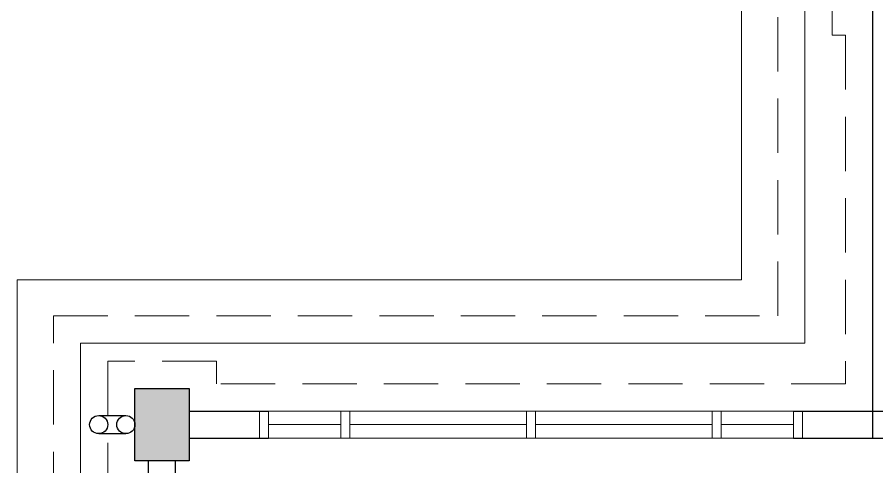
# Model space of a CAD drawing. Header units: inches. Extents: x 14 to 94880, y -4 to 65361.
# Drawn here: x 16340 to 21087, y 52965 to 55448 of the extents above; entities that cross this region are included whole.
import ezdxf

# ---------------------------------------------------------------- set-up
doc = ezdxf.new("R2010")
doc.units = ezdxf.units.IN
doc.header["$MEASUREMENT"] = 0
doc.linetypes.add('HIDDEN', pattern=[0.375, 0.25, -0.125])
for name, color, linetype, lineweight in [('COLUMN', 8, 'Continuous', 30), ('LW', 8, 'Continuous', 20), ('wall', 8, 'Continuous', 30), ('WIN', 8, 'Continuous', 18)]:
    doc.layers.add(name, color=color, linetype=linetype, lineweight=lineweight)
doc.layers.add('DOWNPIPE', color=8, linetype='Continuous')

# ---------------------------------------------------------------- blocks, each defined once
blk = doc.blocks.new('WIN')
at = {"layer": 'WIN', "color": 1}
for p, q in [((-2479668.1, -915154.6), (-2476718.1, -915154.6)), ((-2479643.1, -915229.6), (-2479243.1, -915229.6)), ((-2479193.1, -915229.6), (-2478218.1, -915229.6)), ((-2478168.1, -915229.6), (-2477193.1, -915229.6)), ((-2477143.1, -915229.6), (-2476743.1, -915229.6)), ((-2479668.1, -915304.6), (-2476718.1, -915304.6))]:
    blk.add_line(p, q, dxfattribs=at)
for points in [[(-2479693.1, -915304.6), (-2479643.1, -915304.6), (-2479643.1, -915154.6), (-2479693.1, -915154.6)], [(-2479243.1, -915304.6), (-2479193.1, -915304.6), (-2479193.1, -915154.6), (-2479243.1, -915154.6)], [(-2478218.1, -915304.6), (-2478168.1, -915304.6), (-2478168.1, -915154.6), (-2478218.1, -915154.6)], [(-2477193.1, -915304.6), (-2477143.1, -915304.6), (-2477143.1, -915154.6), (-2477193.1, -915154.6)], [(-2476743.1, -915304.6), (-2476693.1, -915304.6), (-2476693.1, -915154.6), (-2476743.1, -915154.6)]]:
    blk.add_lwpolyline(points, close=True, dxfattribs=at)

msp = doc.modelspace()

# ---------------------------------------------------------------- linework, layer by layer
at = {"layer": 'COLUMN'}
msp.add_lwpolyline([(16990.2, 53398.4), (17290.2, 53398.4), (17290.2, 52998.4), (16990.2, 52998.4)], close=True, dxfattribs=at)
msp.add_solid([(16990.2, 53398.4), (17290.2, 53398.4), (16990.2, 52998.4), (17290.2, 52998.4)], dxfattribs=at)
at = {"layer": 'DOWNPIPE'}
for p, q in [((16790.2, 53248.4), (16940.2, 53248.4)), ((16790.2, 53148.4), (16940.2, 53148.4))]:
    msp.add_line(p, q, dxfattribs=at)
for centre in [(16790.2, 53198.4), (16940.2, 53198.4)]:
    msp.add_circle(centre, 50, dxfattribs=at)
at = {"layer": 'LW'}
for p, q in [((20340.2, 53998.4), (20340.2, 56498.4)), ((20690.2, 53648.4), (20690.2, 56148.4)), ((16340.2, 40398.4), (16340.2, 53998.4)), ((16340.2, 53998.4), (20340.2, 53998.4)), ((16690.2, 40748.4), (16690.2, 53648.4)), ((16690.2, 53648.4), (20690.2, 53648.4))]:
    msp.add_line(p, q, dxfattribs=at)
at = {"layer": 'LW', "linetype": 'HIDDEN', "ltscale": 1200}
for p, q in [((20540.2, 53798.4), (20540.2, 56298.4)), ((16540.2, 40598.4), (16540.2, 53798.4)), ((16540.2, 53798.4), (20540.2, 53798.4))]:
    msp.add_line(p, q, dxfattribs=at)
for points in [[(32840.2, 53423.4), (29365.2, 53423.4), (29365.2, 55348.4), (29440.2, 55348.4), (29440.2, 56048.4), (28840.2, 56048.4), (28840.2, 55973.4), (21440.2, 55973.4), (21440.2, 56048.4), (20840.2, 56048.4), (20840.2, 55348.4), (20915.2, 55348.4), (20915.2, 53423.4), (17440.2, 53423.4)], [(17440.2, 53423.4), (17440.2, 53548.4), (16840.2, 53548.4), (16840.2, 52848.4), (16915.2, 52848.4), (16915.2, 51848.4)]]:
    msp.add_lwpolyline(points, dxfattribs=at)
at = {"layer": 'wall'}
for p, q in [((21065.2, 53123.4), (21065.2, 55773.4)), ((17290.2, 53273.4), (17727.7, 53273.4)), ((20627.7, 53273.4), (21215.2, 53273.4)), ((17290.2, 53123.4), (17727.7, 53123.4)), ((20627.7, 53123.4), (21215.2, 53123.4)), ((17065.2, 51848.4), (17065.2, 52998.4)), ((17215.2, 51698.4), (17215.2, 52998.4))]:
    msp.add_line(p, q, dxfattribs=at)

# ---------------------------------------------------------------- block references
at = {"layer": 'WIN', "xscale": -1, "rotation": 180}
msp.add_blockref('WIN', (2497370.7, -862031.1), dxfattribs=at)

doc.saveas('drawing.dxf')
